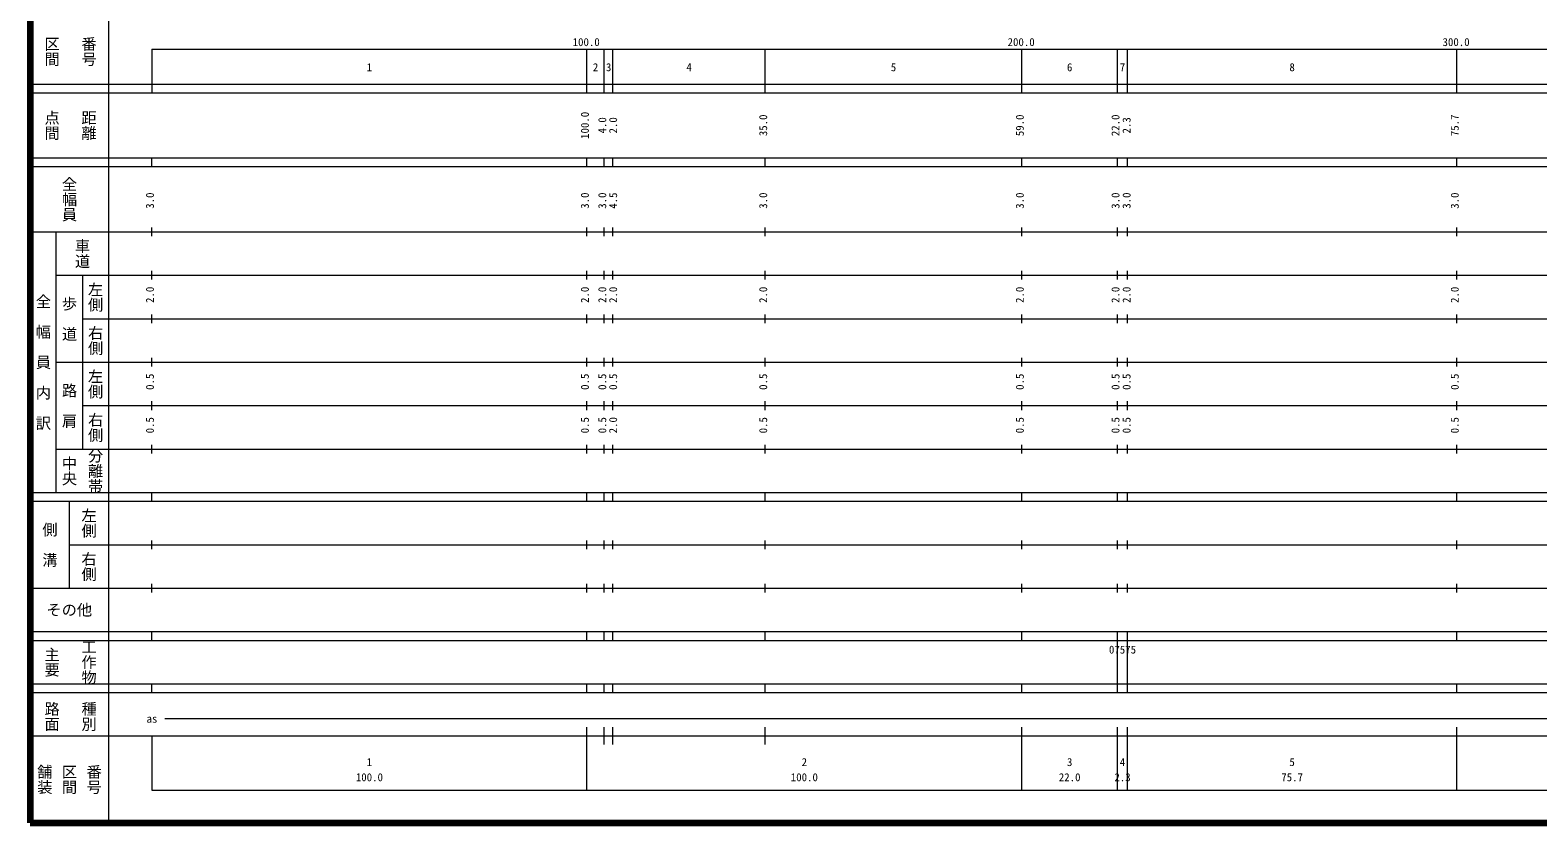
# Model space of a CAD drawing. Units: millimetres on the paper, enlarged 1000 times. Extents: x 40000 to 680000, y 20000 to 380000.
# Drawn here: x 40000 to 386644, y 20000 to 202409 of the extents above; entities that cross this region are included whole.
import ezdxf
from ezdxf.enums import TextEntityAlignment as Align

# ---------------------------------------------------------------- set-up
doc = ezdxf.new("R2010")
doc.units = ezdxf.units.MM
doc.header["$LTSCALE"] = 1000
doc.layers.add('M-TTL', color=2, linetype='Continuous', lineweight=140)
doc.layers.add('M-TTL-BAND', color=7, linetype='Continuous', lineweight=13)
doc.styles.add('@ＭＳ ゴシック', font='')
doc.styles.add('ＭＳ ゴシック', font='')
doc.styles.get('@ＭＳ ゴシック').set_extended_font_data('@MS Gothic')
doc.styles.get('ＭＳ ゴシック').set_extended_font_data('MS Gothic')

msp = doc.modelspace()

# ---------------------------------------------------------------- linework, layer by layer
at = {"layer": 'M-TTL'}
for p, q in [((40000, 380000), (40000, 20000)), ((40000, 20000), (680000, 20000))]:
    msp.add_line(p, q, dxfattribs=at)
at = {"layer": 'M-TTL-BAND'}
for p, q in [((58000, 370000), (58000, 20000)), ((68000, 198000), (579000, 198000)), ((68000, 198000), (68000, 188000)), ((168000, 188000), (168000, 198000)), ((172000, 188000), (172000, 198000)), ((174000, 188000), (174000, 198000)), ((209000, 188000), (209000, 198000)), ((268000, 188000), (268000, 198000)), ((290000, 188000), (290000, 198000)), ((292300, 188000), (292300, 198000)), ((368000, 188000), (368000, 198000)), ((40000, 190000), (579000, 190000)), ((40000, 188000), (579000, 188000)), ((40000, 173000), (579000, 173000)), ((40000, 171000), (579000, 171000)), ((68000, 171000), (68000, 173000)), ((168000, 171000), (168000, 173000)), ((172000, 171000), (172000, 173000)), ((174000, 171000), (174000, 173000)), ((209000, 171000), (209000, 173000)), ((268000, 171000), (268000, 173000)), ((290000, 171000), (290000, 173000)), ((292300, 171000), (292300, 173000)), ((368000, 171000), (368000, 173000)), ((40000, 156000), (579000, 156000)), ((46000, 96000), (46000, 156000)), ((68000, 155000), (68000, 157000)), ((168000, 155000), (168000, 157000)), ((172000, 155000), (172000, 157000)), ((174000, 155000), (174000, 157000)), ((209000, 155000), (209000, 157000)), ((268000, 155000), (268000, 157000)), ((290000, 155000), (290000, 157000)), ((292300, 155000), (292300, 157000)), ((368000, 155000), (368000, 157000)), ((46000, 146000), (579000, 146000)), ((52000, 146000), (52000, 106000)), ((68000, 145000), (68000, 147000)), ((168000, 145000), (168000, 147000)), ((172000, 145000), (172000, 147000)), ((174000, 145000), (174000, 147000)), ((209000, 145000), (209000, 147000)), ((268000, 145000), (268000, 147000)), ((290000, 145000), (290000, 147000)), ((292300, 145000), (292300, 147000)), ((368000, 145000), (368000, 147000)), ((52000, 136000), (579000, 136000)), ((68000, 135000), (68000, 137000)), ((168000, 135000), (168000, 137000)), ((172000, 135000), (172000, 137000)), ((174000, 135000), (174000, 137000)), ((209000, 135000), (209000, 137000)), ((268000, 135000), (268000, 137000)), ((290000, 135000), (290000, 137000)), ((292300, 135000), (292300, 137000)), ((368000, 135000), (368000, 137000)), ((46000, 126000), (579000, 126000)), ((68000, 125000), (68000, 127000)), ((168000, 125000), (168000, 127000)), ((172000, 125000), (172000, 127000)), ((174000, 125000), (174000, 127000)), ((209000, 125000), (209000, 127000)), ((268000, 125000), (268000, 127000)), ((290000, 125000), (290000, 127000)), ((292300, 125000), (292300, 127000)), ((368000, 125000), (368000, 127000)), ((52000, 116000), (579000, 116000)), ((68000, 115000), (68000, 117000)), ((168000, 115000), (168000, 117000)), ((172000, 115000), (172000, 117000)), ((174000, 115000), (174000, 117000)), ((209000, 115000), (209000, 117000)), ((268000, 115000), (268000, 117000)), ((290000, 115000), (290000, 117000)), ((292300, 115000), (292300, 117000)), ((368000, 115000), (368000, 117000)), ((46000, 106000), (579000, 106000)), ((68000, 105000), (68000, 107000)), ((168000, 105000), (168000, 107000)), ((172000, 105000), (172000, 107000)), ((174000, 105000), (174000, 107000)), ((209000, 105000), (209000, 107000)), ((268000, 105000), (268000, 107000)), ((290000, 105000), (290000, 107000)), ((292300, 105000), (292300, 107000)), ((368000, 105000), (368000, 107000)), ((40000, 96000), (579000, 96000)), ((40000, 94000), (579000, 94000)), ((49000, 94000), (49000, 74000)), ((68000, 94000), (68000, 96000)), ((168000, 94000), (168000, 96000)), ((172000, 94000), (172000, 96000)), ((174000, 94000), (174000, 96000)), ((209000, 94000), (209000, 96000)), ((268000, 94000), (268000, 96000)), ((290000, 94000), (290000, 96000)), ((292300, 94000), (292300, 96000)), ((368000, 94000), (368000, 96000)), ((49000, 84000), (579000, 84000)), ((68000, 83000), (68000, 85000)), ((168000, 83000), (168000, 85000)), ((172000, 83000), (172000, 85000)), ((174000, 83000), (174000, 85000)), ((209000, 83000), (209000, 85000)), ((268000, 83000), (268000, 85000)), ((290000, 83000), (290000, 85000)), ((292300, 83000), (292300, 85000)), ((368000, 83000), (368000, 85000)), ((40000, 74000), (579000, 74000)), ((68000, 73000), (68000, 75000)), ((168000, 73000), (168000, 75000)), ((172000, 73000), (172000, 75000)), ((174000, 73000), (174000, 75000)), ((209000, 73000), (209000, 75000)), ((268000, 73000), (268000, 75000)), ((290000, 73000), (290000, 75000)), ((292300, 73000), (292300, 75000)), ((368000, 73000), (368000, 75000)), ((40000, 64000), (579000, 64000)), ((68000, 62000), (68000, 64000)), ((168000, 62000), (168000, 64000)), ((172000, 62000), (172000, 64000)), ((174000, 62000), (174000, 64000)), ((209000, 62000), (209000, 64000)), ((268000, 62000), (268000, 64000)), ((290000, 62000), (290000, 64000)), ((292300, 62000), (292300, 64000)), ((368000, 62000), (368000, 64000)), ((40000, 62000), (579000, 62000)), ((290000, 52000), (290000, 62000)), ((292300, 52000), (292300, 62000)), ((40000, 52000), (579000, 52000)), ((68000, 50000), (68000, 52000)), ((168000, 50000), (168000, 52000)), ((172000, 50000), (172000, 52000)), ((174000, 50000), (174000, 52000)), ((209000, 50000), (209000, 52000)), ((268000, 50000), (268000, 52000)), ((290000, 50000), (290000, 52000)), ((292300, 50000), (292300, 52000)), ((368000, 50000), (368000, 52000)), ((40000, 50000), (579000, 50000)), ((71000, 44000), (565000, 44000)), ((168000, 27500), (168000, 42000)), ((172000, 38000), (172000, 42000)), ((174000, 38000), (174000, 42000)), ((209000, 38000), (209000, 42000)), ((268000, 27500), (268000, 42000)), ((290000, 27500), (290000, 42000)), ((292300, 27500), (292300, 42000)), ((368000, 27500), (368000, 42000)), ((40000, 40000), (579000, 40000)), ((68000, 40000), (68000, 27500)), ((68000, 27500), (579000, 27500))]:
    msp.add_line(p, q, dxfattribs=at)

# ---------------------------------------------------------------- texts
at = {"layer": 'M-TTL-BAND', "style": '@ＭＳ ゴシック'}
for s, p in [('区間', (45000, 197500)), ('番号', (53500, 197500)), ('点間', (45000, 180500)), ('距離', (53500, 180500)), ('全幅員', (49000, 163500)), ('車道', (52000, 151000)), ('左側', (55000, 141000)), ('全\u3000幅\u3000員\u3000内\u3000訳', (43000, 126000)), ('歩\u3000道', (49000, 136000)), ('右側', (55000, 131000)), ('左側', (55000, 121000)), ('路\u3000肩', (49000, 116000)), ('右側', (55000, 111000)), ('中央', (49000, 101000)), ('分離帯', (55000, 101000)), ('左側', (53500, 89000)), ('側\u3000溝', (44500, 84000)), ('右側', (53500, 79000)), ('主要', (45000, 57000)), ('工作物', (53500, 57000)), ('路面', (45000, 44500)), ('種別', (53500, 44500)), ('舗装', (43333, 30000)), ('区間', (49000, 30000)), ('番号', (54667, 30000))]:
    msp.add_text(s, height=2566, rotation=270, dxfattribs=at).set_placement(p, align=Align.MIDDLE_CENTER)
at = {"layer": 'M-TTL-BAND', "style": 'ＭＳ ゴシック'}
for s, p in [('100.0', (167844, 198195)), ('200.0', (267844, 198195)), ('300.0', (367844, 198195)), ('1', (118000, 192405)), ('2', (170000, 192405)), ('3', (173000, 192405)), ('4', (191500, 192405)), ('5', (238500, 192405)), ('6', (279000, 192405)), ('7', (291150, 192405)), ('8', (330150, 192405)), ('07575', (291150, 58405)), ('as', (68000, 42500)), ('1', (118000, 32523)), ('2', (218000, 32523)), ('3', (279000, 32523)), ('4', (291150, 32523)), ('5', (330150, 32523)), ('100.0', (118000, 29033)), ('100.0', (218000, 29033)), ('22.0', (279000, 29033)), ('2.3', (291150, 29033)), ('75.7', (330150, 29033))]:
    msp.add_text(s, height=1833, dxfattribs=at).set_placement(p, align=Align.BOTTOM_CENTER)
for s, p in [('100.0', (169000, 180500)), ('4.0', (173000, 180500)), ('2.0', (175500, 180500)), ('35.0', (210000, 180500)), ('59.0', (269000, 180500)), ('22.0', (291000, 180500)), ('2.3', (293550, 180500)), ('75.7', (369000, 180500)), ('3.0', (69000, 163174)), ('3.0', (169000, 163174)), ('3.0', (173000, 163174)), ('4.5', (175500, 163174)), ('3.0', (210000, 163174)), ('3.0', (269000, 163174)), ('3.0', (291000, 163174)), ('3.0', (293550, 163174)), ('3.0', (369000, 163174)), ('2.0', (69000, 141500)), ('2.0', (169000, 141500)), ('2.0', (173000, 141500)), ('2.0', (175500, 141500)), ('2.0', (210000, 141500)), ('2.0', (269000, 141500)), ('2.0', (291000, 141500)), ('2.0', (293550, 141500)), ('2.0', (369000, 141500)), ('0.5', (69000, 121500)), ('0.5', (169000, 121500)), ('0.5', (173000, 121500)), ('0.5', (175500, 121500)), ('0.5', (210000, 121500)), ('0.5', (269000, 121500)), ('0.5', (291000, 121500)), ('0.5', (293550, 121500)), ('0.5', (369000, 121500)), ('0.5', (69000, 111500)), ('0.5', (169000, 111500)), ('0.5', (173000, 111500)), ('2.0', (175500, 111500)), ('0.5', (210000, 111500)), ('0.5', (269000, 111500)), ('0.5', (291000, 111500)), ('0.5', (293550, 111500)), ('0.5', (369000, 111500))]:
    msp.add_text(s, height=1833, rotation=90, dxfattribs=at).set_placement(p, align=Align.BOTTOM_CENTER)
msp.add_text('その他', height=2566, dxfattribs=at).set_placement((49000, 69000), align=Align.MIDDLE_CENTER)

doc.saveas('drawing.dxf')
